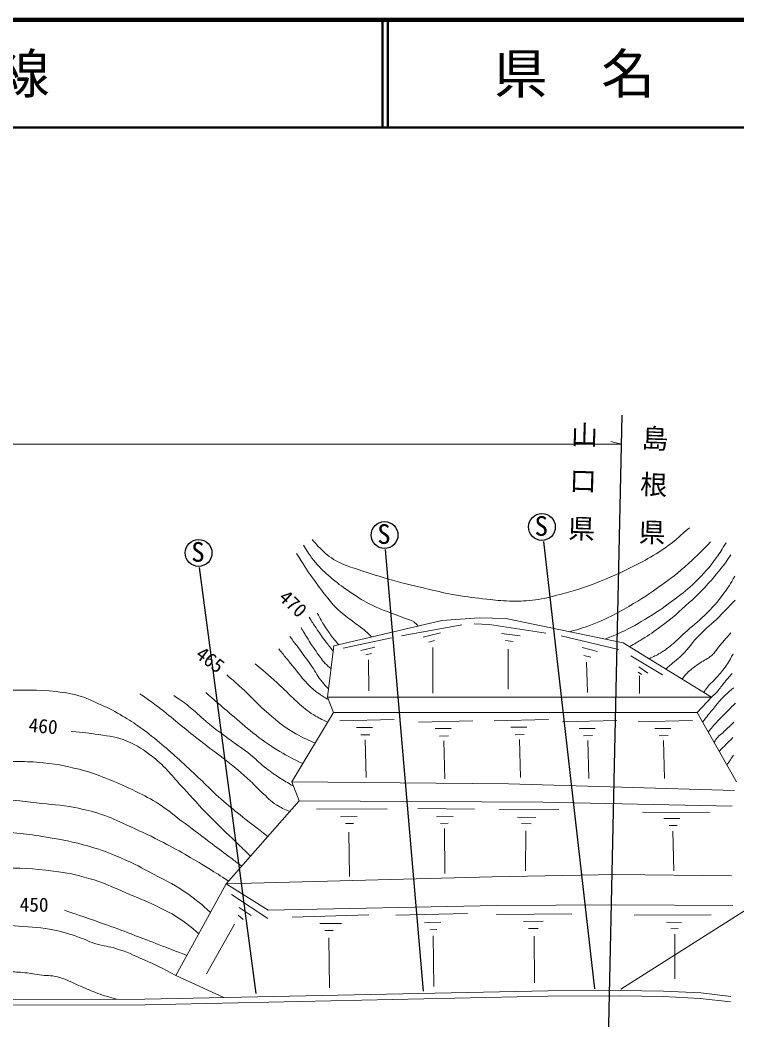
# Model space of a CAD drawing. Units: millimetres, scale not verified. Extents: x 40000 to 680000, y 20000 to 380000.
# Drawn here: x 263994 to 330764, y 286847 to 380000 of the extents above; entities that cross this region are included whole.
import ezdxf
from ezdxf.enums import TextEntityAlignment as Align

# ---------------------------------------------------------------- set-up
doc = ezdxf.new("R2010")
doc.units = ezdxf.units.MM
doc.header["$LTSCALE"] = 1000
for name, color, linetype, lineweight in [('M-BGD', 7, 'Continuous', 13), ('M-BMK-SRVR', 3, 'Continuous', 25), ('M-STR-HTXT', 7, 'Continuous', 13), ('M-STR-STRC', 7, 'Continuous', 13), ('M-TTL', 2, 'Continuous', 140), ('M-TTL-BAND', 7, 'Continuous', 25), ('M-TTL-LINE', 7, 'Continuous', 50)]:
    doc.layers.add(name, color=color, linetype=linetype, lineweight=lineweight)
doc.layers.add('M-TTL-TXT', color=7, linetype='Continuous')
doc.styles.add('ＭＳ ゴシック', font='')
doc.styles.get('ＭＳ ゴシック').set_extended_font_data('MS Gothic')

msp = doc.modelspace()

# ---------------------------------------------------------------- linework, layer by layer
at = {"layer": 'M-BGD', "lineweight": 25}
for p, q in [((312741, 331433), (317487, 289742)), ((298004, 330674), (301546, 289525)), ((280686, 329010), (285958, 289305))]:
    msp.add_line(p, q, dxfattribs=at)
at = {"layer": 'M-BGD'}
for p, q in [((303290, 324057), (306760, 324309)), ((306760, 324309), (309252, 324246)), ((309252, 324246), (320166, 321975)), ((293227, 321691), (303290, 324057)), ((299507, 322633), (305135, 323666)), ((306300, 323750), (307710, 323692)), ((307710, 323692), (312951, 322870)), ((294083, 321483), (298582, 322434)), ((301547, 322506), (303145, 322899)), ((308830, 322866), (310569, 322632)), ((314383, 322618), (319734, 321375)), ((292617, 316910), (293227, 321691)), ((295736, 321277), (297025, 321586)), ((302598, 322184), (302066, 322044)), ((302444, 321553), (302430, 317291)), ((309195, 322212), (309914, 322090)), ((309456, 321399), (309461, 317665)), ((316342, 321560), (317763, 321186)), ((320166, 321975), (328378, 316921)), ((296726, 320978), (296203, 320866)), ((317146, 320635), (316492, 320812)), ((320885, 320775), (323819, 319002)), ((296455, 320408), (296472, 317501)), ((316763, 320186), (316832, 317349)), ((321635, 319755), (322470, 319169)), ((321572, 319237), (321915, 319019)), ((321678, 318901), (321677, 317252)), ((328378, 316921), (292617, 316910)), ((292617, 316910), (293186, 315496)), ((327049, 315480), (328378, 316921)), ((289293, 309024), (293186, 315496)), ((293186, 315496), (327049, 315480)), ((327049, 315480), (330708, 309045)), ((293786, 314701), (298833, 314827)), ((296814, 314091), (295342, 314091)), ((301104, 314596), (306151, 314722)), ((304132, 313986), (302660, 313986)), ((308153, 314727), (313200, 314853)), ((311181, 314117), (309709, 314117)), ((314521, 314617), (319568, 314743)), ((317549, 314007), (316077, 314007)), ((321566, 314617), (326613, 314743)), ((324594, 314007), (323122, 314007)), ((295741, 313397), (296583, 313418)), ((303060, 313292), (303901, 313313)), ((310109, 313423), (310950, 313444)), ((316477, 313313), (317318, 313334)), ((323522, 313313), (324363, 313334)), ((296141, 312956), (296225, 309423)), ((303459, 312851), (303543, 309318)), ((310508, 312981), (310592, 309448)), ((316876, 312872), (316960, 309339)), ((323921, 312872), (324005, 309339)), ((289983, 307268), (289293, 309024)), ((289293, 309024), (309479, 308840)), ((309479, 308840), (330519, 308240)), ((283193, 299543), (289983, 307268)), ((289983, 307268), (312679, 307126)), ((291596, 306497), (298199, 306525)), ((301028, 306543), (306327, 306480)), ((312679, 307126), (330313, 306779)), ((293839, 305782), (295395, 305796)), ((304329, 305807), (302773, 305786)), ((308598, 306438), (314171, 306459)), ((312026, 305702), (310323, 305744)), ((321973, 306220), (328212, 306164)), ((325436, 305618), (323964, 305604)), ((294301, 305165), (295059, 305165)), ((303152, 305155), (303867, 305176)), ((303530, 304692), (303551, 300507)), ((310701, 305155), (311584, 305134)), ((324456, 304966), (325198, 304959)), ((294610, 304352), (294666, 300202)), ((311101, 304482), (311080, 300739)), ((324791, 304440), (324877, 300733)), ((283193, 299543), (307951, 300188)), ((307951, 300188), (319472, 300389)), ((319472, 300389), (330246, 300271)), ((278518, 290984), (283193, 299543)), ((283193, 299543), (287107, 297068)), ((283704, 298527), (287079, 296287)), ((284412, 297314), (285506, 296585)), ((287107, 297068), (308374, 297520)), ((308374, 297520), (319480, 297569)), ((319480, 297569), (330384, 297520)), ((284300, 296613), (284777, 296221)), ((289340, 296417), (296469, 296648)), ((298993, 296606), (305659, 296774)), ((308372, 296669), (315396, 296732)), ((321179, 296606), (328351, 296648)), ((283978, 295765), (281370, 291138)), ((291927, 295849), (293925, 295849)), ((303199, 295954), (301664, 295912)), ((310875, 296017), (312704, 296059)), ((312242, 295386), (311337, 295386)), ((325596, 295933), (324187, 295954)), ((324607, 295344), (325301, 295365)), ((293147, 295176), (292390, 295197)), ((292747, 294503), (292831, 289855)), ((302168, 295239), (302820, 295281)), ((302463, 294692), (302547, 289961)), ((311884, 294650), (311905, 290318)), ((324986, 294840), (324986, 290676)), ((278518, 290984), (282984, 288948)), ((275628, 288255), (313153, 289065)), ((313153, 289065), (319904, 289107)), ((319904, 289107), (323899, 289044)), ((323899, 289044), (327325, 288852)), ((327325, 288852), (330145, 288539)), ((259401, 288212), (275628, 288255))]:
    msp.add_line(p, q, dxfattribs=at)
at = {"layer": 'M-BGD', "lineweight": 25}
for centre in [(312595, 332776), (297940, 332021), (280622, 330357)]:
    msp.add_circle(centre, 1250, dxfattribs=at)
at = {"layer": 'M-BGD'}
for points, knots in [([(291213, 331607), (291562, 331177), (291689, 331047), (292026, 330719), (292605, 330158), (292958, 329842), (293681, 329486), (294352, 329154), (294767, 329054), (295475, 328813), (296712, 328391), (297414, 328181), (298672, 327826), (299965, 327462), (300699, 327289), (302009, 326985), (303029, 326748), (303597, 326596), (304630, 326425), (305737, 326240), (306361, 326164), (307476, 326046), (308301, 325959), (308764, 325901), (309593, 325878), (310420, 325855), (310887, 325862), (311710, 325948), (312566, 326037), (313036, 326171), (313869, 326382), (315320, 326750), (316128, 326990), (317529, 327518), (318999, 328072), (319800, 328448), (321202, 329158), (322011, 329568), (322463, 329803), (323235, 330280), (324539, 331087), (324952, 331500), (326333, 332691)], [0, 0, 0, 0, 1, 1, 1, 2, 2, 2, 3, 3, 3, 4, 4, 4, 5, 5, 5, 6, 6, 6, 7, 7, 7, 8, 8, 8, 9, 9, 9, 10, 10, 10, 11, 11, 11, 12, 12, 12, 13, 13, 13, 14, 14, 14, 14]), ([(301070, 323535), (300913, 323730), (300839, 323803), (300659, 323937), (300391, 324136), (300178, 324138), (299867, 324261), (299223, 324515), (298855, 324639), (298210, 324890), (297647, 325110), (297319, 325207), (296777, 325476), (295979, 325872), (295565, 326159), (294823, 326654), (294116, 327125), (293729, 327408), (293076, 327953), (292513, 328423), (292202, 328698), (291711, 329243), (291117, 329901), (290943, 330201), (290384, 331084)], [0, 0, 0, 0, 1, 1, 1, 2, 2, 2, 3, 3, 3, 4, 4, 4, 5, 5, 5, 6, 6, 6, 7, 7, 7, 8, 8, 8, 8]), ([(328299, 331389), (327531, 330569), (327297, 330341), (326617, 329707), (325571, 328731), (324938, 328231), (323778, 327394), (322608, 326550), (321943, 326083), (320687, 325375), (319450, 324678), (318758, 324265), (317434, 323755), (316568, 323422), (316244, 323310), (315176, 323013)], [0, 0, 0, 0, 1, 1, 1, 2, 2, 2, 3, 3, 3, 4, 4, 4, 5, 5, 5, 5]), ([(329742, 331309), (329351, 330633), (329214, 330434), (328837, 329900), (328160, 328939), (327687, 328466), (326861, 327628), (326201, 326960), (325756, 326664), (325010, 326093), (324073, 325376), (323535, 324985), (322528, 324369), (321538, 323762), (320978, 323421), (319921, 322939), (319361, 322683), (319164, 322594), (318469, 322328)], [0, 0, 0, 0, 1, 1, 1, 2, 2, 2, 3, 3, 3, 4, 4, 4, 5, 5, 5, 6, 6, 6, 6]), ([(296756, 322521), (296491, 322790), (296409, 322865), (296175, 323072), (295790, 323412), (295533, 323552), (295128, 323867), (294525, 324335), (294157, 324564), (293595, 325082), (293121, 325518), (292915, 325823), (292511, 326325), (291989, 326973), (291721, 327356), (291240, 328035), (290623, 328906), (290436, 329211), (289735, 330316)], [0, 0, 0, 0, 1, 1, 1, 2, 2, 2, 3, 3, 3, 4, 4, 4, 5, 5, 5, 6, 6, 6, 6]), ([(330204, 330173), (329391, 329035), (329140, 328697), (328375, 327818), (327505, 326819), (326957, 326311), (325977, 325420), (325123, 324644), (324633, 324216), (323706, 323528), (323027, 323024), (322638, 322751), (321919, 322308), (321465, 322029), (321310, 321936), (320742, 321620)], [0, 0, 0, 0, 1, 1, 1, 2, 2, 2, 3, 3, 3, 4, 4, 4, 5, 5, 5, 5]), ([(330562, 328196), (330131, 327431), (329981, 327199), (329552, 326598), (328930, 325726), (328504, 325292), (327744, 324537), (327063, 323860), (326605, 323563), (325893, 322918), (325476, 322539), (325270, 322295), (324842, 321929), (324386, 321540), (324116, 321333), (323601, 321025), (323214, 320794), (323066, 320717), (322578, 320490)], [0, 0, 0, 0, 1, 1, 1, 2, 2, 2, 3, 3, 3, 4, 4, 4, 5, 5, 5, 6, 6, 6, 6]), ([(330583, 325967), (329881, 325209), (329688, 325004), (329090, 324411), (328397, 323723), (327944, 323404), (327260, 322707), (326583, 322018), (326325, 321519), (325641, 320836), (325373, 320568), (325191, 320453), (324905, 320205), (324603, 319944), (324508, 319860), (324135, 319532)], [0, 0, 0, 0, 1, 1, 1, 2, 2, 2, 3, 3, 3, 4, 4, 4, 5, 5, 5, 5]), ([(293164, 321201), (292796, 321658), (292699, 321782), (292413, 322164), (292067, 322625), (291880, 322888), (291559, 323367), (291298, 323756), (291215, 323886), (290911, 324376)], [0, 0, 0, 0, 1, 1, 1, 2, 2, 2, 3, 3, 3, 3]), ([(293676, 321796), (293353, 322169), (293262, 322277), (293017, 322600), (292745, 322960), (292606, 323173), (292363, 323554), (292075, 324006), (291989, 324170), (291677, 324744)], [0, 0, 0, 0, 1, 1, 1, 2, 2, 2, 3, 3, 3, 3]), ([(292956, 319566), (292698, 319784), (292623, 319860), (292425, 320064), (292038, 320462), (291880, 320738), (291559, 321192), (291208, 321689), (291025, 321977), (290705, 322494), (290488, 322846), (290418, 322963), (290163, 323404)], [0, 0, 0, 0, 1, 1, 1, 2, 2, 2, 3, 3, 3, 4, 4, 4, 4]), ([(292718, 317703), (292440, 317971), (292361, 318064), (292149, 318312), (291702, 318834), (291570, 319214), (291177, 319779), (290791, 320335), (290569, 320642), (290168, 321187), (289766, 321733), (289633, 321906), (289121, 322571)], [0, 0, 0, 0, 1, 1, 1, 2, 2, 2, 3, 3, 3, 4, 4, 4, 4]), ([(330183, 322918), (329629, 322264), (329489, 322099), (329048, 321572), (328801, 321277), (328698, 321078), (328417, 320815), (328039, 320462), (327726, 320397), (327302, 320100), (326914, 319827), (326683, 319687), (326335, 319364), (326040, 319090), (325939, 318976), (325634, 318609)], [0, 0, 0, 0, 1, 1, 1, 2, 2, 2, 3, 3, 3, 4, 4, 4, 5, 5, 5, 5]), ([(292703, 316696), (292281, 316931), (292152, 317012), (291821, 317248), (291368, 317570), (291139, 317787), (290749, 318182), (290250, 318688), (290036, 319031), (289584, 319578), (289314, 319905), (289167, 320091), (288898, 320419), (288581, 320807), (288480, 320929), (288082, 321410)], [0, 0, 0, 0, 1, 1, 1, 2, 2, 2, 3, 3, 3, 4, 4, 4, 5, 5, 5, 5]), ([(330394, 320920), (330021, 320265), (329912, 320057), (329531, 319553), (329219, 319139), (329021, 318924), (328669, 318544), (328416, 318270), (328225, 318160), (328003, 317861), (327862, 317672), (327811, 317595), (327676, 317353)], [0, 0, 0, 0, 1, 1, 1, 2, 2, 2, 3, 3, 3, 4, 4, 4, 4]), ([(292644, 314596), (292028, 314867), (291831, 314967), (291344, 315266), (290703, 315660), (290395, 315961), (289830, 316458), (289172, 317036), (288847, 317407), (288204, 318000), (287319, 318815), (287017, 319067), (285890, 320033)], [0, 0, 0, 0, 1, 1, 1, 2, 2, 2, 3, 3, 3, 4, 4, 4, 4]), ([(291471, 312646), (290505, 313050), (290195, 313207), (289427, 313657), (288298, 314320), (287765, 314849), (286777, 315708), (285896, 316474), (285501, 317010), (284632, 317790), (284099, 318268), (283919, 318427), (283244, 318989)], [0, 0, 0, 0, 1, 1, 1, 2, 2, 2, 3, 3, 3, 4, 4, 4, 4]), ([(330321, 319123), (329979, 318749), (329885, 318646), (329620, 318329), (329332, 317983), (329221, 317747), (328910, 317422), (328712, 317216), (328637, 317142), (328378, 316921)], [0, 0, 0, 0, 1, 1, 1, 2, 2, 2, 3, 3, 3, 3]), ([(221057, 303462), (221606, 303700), (221760, 303778), (222202, 303999), (223086, 304443), (223508, 304824), (224380, 305289), (225502, 305888), (226137, 306214), (227296, 306738), (228587, 307321), (229325, 307615), (230640, 308142), (232329, 308819), (233302, 309129), (234993, 309804), (236522, 310414), (237387, 310736), (238883, 311423), (240062, 311964), (240715, 312286), (241849, 312916), (243078, 313600), (243706, 314090), (244940, 314767), (245987, 315341), (246579, 315659), (247674, 316134), (248683, 316571), (249258, 316799), (250303, 317143), (251137, 317418), (251609, 317572), (252469, 317753), (253271, 317922), (253731, 317998), (254551, 318026), (255948, 318074), (256729, 317910), (258126, 317837), (259883, 317745), (260868, 317681), (262626, 317606), (264474, 317527), (265523, 317666), (267358, 317438), (268330, 317316), (268888, 317261), (269818, 316954), (270398, 316762), (270693, 316576), (271248, 316323), (271867, 316041), (272235, 315924), (272826, 315587), (274224, 314788), (274986, 314289), (276253, 313295), (277678, 312177), (278406, 311464), (279744, 310245), (281012, 309091), (281653, 308370), (282941, 307238), (283629, 306633), (284037, 306320), (284749, 305745), (285640, 305026), (285935, 304804), (287059, 303942)], [0, 0, 0, 0, 1, 1, 1, 2, 2, 2, 3, 3, 3, 4, 4, 4, 5, 5, 5, 6, 6, 6, 7, 7, 7, 8, 8, 8, 9, 9, 9, 10, 10, 10, 11, 11, 11, 12, 12, 12, 13, 13, 13, 14, 14, 14, 15, 15, 15, 16, 16, 16, 17, 17, 17, 18, 18, 18, 19, 19, 19, 20, 20, 20, 21, 21, 21, 22, 22, 22, 23, 23, 23, 23]), ([(330424, 317779), (329879, 317306), (329711, 317168), (329302, 316728), (328972, 316372), (328812, 316150), (328503, 315775), (328127, 315318), (328010, 315169), (327553, 314595)], [0, 0, 0, 0, 1, 1, 1, 2, 2, 2, 3, 3, 3, 3]), ([(289111, 306276), (288530, 306510), (288331, 306604), (287874, 306891), (287288, 307259), (287042, 307581), (286528, 308044), (286091, 308438), (285890, 308705), (285454, 309100), (284596, 309878), (284098, 310296), (283192, 311016), (282388, 311655), (281908, 311974), (281098, 312605), (280336, 313199), (279915, 313540), (279163, 314148), (278463, 314714), (278084, 315047), (277378, 315606), (276939, 315953), (276690, 316145), (276238, 316475), (275816, 316782), (275675, 316879), (275144, 317241)], [0, 0, 0, 0, 1, 1, 1, 2, 2, 2, 3, 3, 3, 4, 4, 4, 5, 5, 5, 6, 6, 6, 7, 7, 7, 8, 8, 8, 9, 9, 9, 9]), ([(289440, 308650), (288821, 308992), (288644, 309094), (288155, 309412), (287583, 309784), (287280, 310019), (286743, 310440), (286216, 310854), (285967, 311143), (285444, 311562), (284776, 312098), (284365, 312350), (283678, 312861), (282831, 313492), (282338, 313821), (281519, 314487), (280869, 315016), (280565, 315384), (279911, 315908), (279306, 316394), (279086, 316549), (278313, 317086)], [0, 0, 0, 0, 1, 1, 1, 2, 2, 2, 3, 3, 3, 4, 4, 4, 5, 5, 5, 6, 6, 6, 7, 7, 7, 7]), ([(290323, 310736), (289301, 311227), (289001, 311377), (288192, 311858), (287291, 312392), (286810, 312734), (285975, 313367), (285144, 313997), (284726, 314409), (283930, 315082), (283268, 315642), (282891, 315948), (282240, 316521), (281874, 316843), (281756, 316947), (281308, 317353)], [0, 0, 0, 0, 1, 1, 1, 2, 2, 2, 3, 3, 3, 4, 4, 4, 5, 5, 5, 5]), ([(330620, 316363), (330053, 315797), (329905, 315651), (329457, 315186), (329075, 314790), (328842, 314585), (328489, 314162), (328327, 313968), (328271, 313902), (328086, 313657)], [0, 0, 0, 0, 1, 1, 1, 2, 2, 2, 3, 3, 3, 3]), ([(330480, 314592), (329973, 314114), (329845, 313991), (329433, 313611), (329251, 313443), (329129, 313368), (328966, 313181), (328816, 313009), (328767, 312932), (328627, 312704)], [0, 0, 0, 0, 1, 1, 1, 2, 2, 2, 3, 3, 3, 3]), ([(268772, 313715), (269978, 313626), (270336, 313597), (271327, 313431), (272362, 313258), (272981, 313246), (273945, 312832), (274966, 312393), (275502, 312038), (276374, 311349), (277618, 310366), (278118, 309594), (279213, 308447), (280152, 307463), (280624, 306861), (281579, 305892), (282557, 304899), (283136, 304374), (284134, 303400), (284649, 302897), (284809, 302740), (285451, 302113)], [0, 0, 0, 0, 1, 1, 1, 2, 2, 2, 3, 3, 3, 4, 4, 4, 5, 5, 5, 6, 6, 6, 7, 7, 7, 7]), ([(330366, 313150), (330066, 312849), (329989, 312772), (329750, 312528), (329497, 312269), (329418, 312186), (329106, 311862)], [0, 0, 0, 0, 1, 1, 1, 2, 2, 2, 2]), ([(330454, 311507), (330258, 311242), (330203, 311171), (330054, 310948), (329963, 310812), (329933, 310767), (329826, 310596)], [0, 0, 0, 0, 1, 1, 1, 2, 2, 2, 2]), ([(226454, 300089), (226936, 300571), (227086, 300708), (227518, 301074), (228120, 301585), (228484, 301843), (229153, 302262), (230010, 302797), (230510, 303068), (231425, 303498), (232245, 303883), (232752, 303988), (233612, 304276), (235228, 304817), (236146, 305080), (237776, 305580), (239440, 306089), (240374, 306372), (242045, 306862), (243332, 307240), (244063, 307419), (245346, 307809), (246619, 308195), (247309, 308485), (248585, 308860), (249839, 309229), (250544, 309434), (251824, 309701), (253436, 310038), (254354, 310163), (255987, 310374), (257812, 310610), (258841, 310701), (260677, 310816), (261883, 310892), (262560, 310926), (263769, 310921), (264698, 310917), (265221, 310911), (266145, 310816), (267685, 310658), (268538, 310451), (270035, 310059), (270948, 309820), (271429, 309586), (272307, 309239), (273285, 308852), (273824, 308610), (274767, 308145), (275641, 307715), (276136, 307476), (276954, 306946), (277797, 306401), (278211, 306012), (279015, 305411), (280035, 304649), (280606, 304222), (281623, 303456), (282339, 302915), (282733, 302603), (283452, 302068), (283915, 301723), (284063, 301614), (284642, 301192)], [0, 0, 0, 0, 1, 1, 1, 2, 2, 2, 3, 3, 3, 4, 4, 4, 5, 5, 5, 6, 6, 6, 7, 7, 7, 8, 8, 8, 9, 9, 9, 10, 10, 10, 11, 11, 11, 12, 12, 12, 13, 13, 13, 14, 14, 14, 15, 15, 15, 16, 16, 16, 17, 17, 17, 18, 18, 18, 19, 19, 19, 20, 20, 20, 21, 21, 21, 21]), ([(283407, 299788), (282540, 300361), (282300, 300506), (281581, 300953), (279841, 302034), (278841, 302603), (277021, 303543), (275816, 304165), (275124, 304480), (273887, 305036), (272994, 305438), (272503, 305693), (271574, 306004), (270626, 306321), (270075, 306447), (269093, 306635), (267710, 306898), (266916, 306918), (265517, 307076), (263967, 307251), (263100, 307376), (261543, 307476), (260100, 307569), (259287, 307596), (257842, 307560), (256829, 307535), (256260, 307513), (255255, 307392), (253789, 307215), (252981, 307026), (251533, 306740), (249560, 306349), (248459, 306108), (246507, 305625), (245087, 305274), (244286, 305093), (242889, 304658), (241312, 304166), (240449, 303826), (238894, 303270), (237460, 302757), (236649, 302487), (235235, 301924), (233960, 301416), (233266, 301083), (232017, 300515), (231121, 300107), (230602, 299909), (229743, 299428), (229143, 299093), (228936, 298968), (228239, 298513)], [0, 0, 0, 0, 1, 1, 1, 2, 2, 2, 3, 3, 3, 4, 4, 4, 5, 5, 5, 6, 6, 6, 7, 7, 7, 8, 8, 8, 9, 9, 9, 10, 10, 10, 11, 11, 11, 12, 12, 12, 13, 13, 13, 14, 14, 14, 15, 15, 15, 16, 16, 16, 17, 17, 17, 17]), ([(229673, 296122), (230073, 296491), (230209, 296593), (230571, 296872), (231397, 297511), (231937, 297765), (232860, 298255), (233779, 298743), (234363, 298867), (235335, 299234), (236940, 299842), (237858, 300130), (239476, 300702), (240322, 301001), (240794, 301175), (241644, 301465), (242724, 301834), (243319, 302076), (244420, 302376), (245657, 302713), (246362, 302856), (247616, 303119), (249278, 303468), (250218, 303624), (251892, 303904), (253028, 304094), (253663, 304218), (254809, 304332), (256101, 304460), (256832, 304471), (258131, 304479), (259553, 304487), (260351, 304490), (261770, 304395), (263741, 304263), (264849, 304165), (266796, 303827), (268441, 303541), (269362, 303346), (270960, 302860), (271977, 302550), (272528, 302314), (273504, 301892), (274674, 301386), (275304, 301044), (276427, 300441), (277734, 299740), (278507, 299399), (279708, 298528), (280535, 297927), (280832, 297689), (281735, 296875)], [0, 0, 0, 0, 1, 1, 1, 2, 2, 2, 3, 3, 3, 4, 4, 4, 5, 5, 5, 6, 6, 6, 7, 7, 7, 8, 8, 8, 9, 9, 9, 10, 10, 10, 11, 11, 11, 12, 12, 12, 13, 13, 13, 14, 14, 14, 15, 15, 15, 16, 16, 16, 17, 17, 17, 17]), ([(280635, 294860), (280154, 295319), (279983, 295448), (279540, 295794), (278512, 296595), (277830, 296906), (276659, 297476), (275580, 298001), (274950, 298239), (273841, 298696), (272510, 299243), (271798, 299655), (270413, 300042), (269145, 300396), (268417, 300549), (267111, 300715), (265135, 300966), (264013, 300993), (262022, 301030), (260281, 301062), (259304, 301029), (257564, 300967), (255697, 300901), (254650, 300871), (252790, 300715), (251249, 300585), (250379, 300528), (248857, 300252), (247585, 300021), (246881, 299837), (245640, 299474), (243943, 298978), (243005, 298652), (241343, 298051), (240098, 297601), (239412, 297319), (238188, 296817), (237206, 296414), (236646, 296205), (235693, 295738), (234656, 295230), (234088, 294920), (233085, 294350), (232379, 293948), (232147, 293812), (231294, 293291)], [0, 0, 0, 0, 1, 1, 1, 2, 2, 2, 3, 3, 3, 4, 4, 4, 5, 5, 5, 6, 6, 6, 7, 7, 7, 8, 8, 8, 9, 9, 9, 10, 10, 10, 11, 11, 11, 12, 12, 12, 13, 13, 13, 14, 14, 14, 15, 15, 15, 15]), ([(268128, 297075), (270378, 296308), (270964, 296108), (272768, 295449), (274534, 294804), (275512, 294410), (277268, 293739), (278158, 293398), (278437, 293292), (279546, 292866)], [0, 0, 0, 0, 1, 1, 1, 2, 2, 2, 3, 3, 3, 3]), ([(278518, 290984), (277127, 291715), (276738, 291926), (275558, 292447), (274530, 292901), (273961, 293185), (272887, 293520), (272237, 293722), (271837, 293704), (271184, 293898), (270483, 294106), (270129, 294333), (269438, 294571), (268581, 294866), (268096, 295030), (267209, 295223), (265926, 295502), (265175, 295473), (263865, 295580), (261701, 295758), (260485, 295831), (258314, 295896), (256811, 295941), (255967, 295987), (254465, 295917), (253333, 295864), (252697, 295791), (251584, 295580), (250572, 295389), (250023, 295193), (249039, 294886), (247965, 294552), (247382, 294308), (246327, 293919), (244851, 293375), (244026, 293064), (242562, 292489), (241317, 292000), (240650, 291646), (239387, 291206), (238241, 290807), (237567, 290681), (236422, 290281), (235773, 290054), (235403, 289934), (234786, 289631), (234313, 289399), (234147, 289306), (233608, 288976)], [0, 0, 0, 0, 1, 1, 1, 2, 2, 2, 3, 3, 3, 4, 4, 4, 5, 5, 5, 6, 6, 6, 7, 7, 7, 8, 8, 8, 9, 9, 9, 10, 10, 10, 11, 11, 11, 12, 12, 12, 13, 13, 13, 14, 14, 14, 15, 15, 15, 16, 16, 16, 16]), ([(249064, 288650), (249813, 288958), (250030, 289039), (250661, 289253), (251533, 289549), (252045, 289638), (252933, 289884), (254258, 290252), (254976, 290561), (256326, 290823), (257016, 290957), (257419, 290922), (258120, 290978), (258897, 291039), (259334, 291059), (260111, 291118), (261146, 291196), (261723, 291300), (262761, 291328), (263336, 291344), (263659, 291320), (264233, 291272), (264850, 291221), (265188, 291126), (265803, 291048), (266459, 290964), (266843, 291022), (267485, 290865), (268359, 290653), (268785, 290338), (269616, 289996), (270252, 289735), (270596, 289557), (271243, 289323), (271906, 289083), (272143, 289018), (272967, 288788)], [0, 0, 0, 0, 1, 1, 1, 2, 2, 2, 3, 3, 3, 4, 4, 4, 5, 5, 5, 6, 6, 6, 7, 7, 7, 8, 8, 8, 9, 9, 9, 10, 10, 10, 11, 11, 11, 12, 12, 12, 12])]:
    msp.add_open_spline(points, degree=3, knots=knots, dxfattribs=at)
at = {"layer": 'M-BMK-SRVR'}
msp.add_line((318790, 284982), (320072, 343195), dxfattribs=at)
at = {"layer": 'M-STR-HTXT'}
for p, q in [((175690, 340489), (320013, 340489)), ((320013, 340489), (319013, 340739))]:
    msp.add_line(p, q, dxfattribs=at)
at = {"layer": 'M-STR-STRC'}
msp.add_line((340198, 302546), (319938, 289718), dxfattribs=at)
at = {"layer": 'M-TTL'}
msp.add_line((680000, 380000), (40000, 380000), dxfattribs=at)
at = {"layer": 'M-TTL-BAND', "lineweight": 13}
for p, q in [((259376, 288744), (275627, 288797)), ((275627, 288797), (313146, 289565)), ((313146, 289565), (319906, 289607)), ((319906, 289607), (323921, 289543)), ((323921, 289543), (327388, 289377)), ((327388, 289377), (330190, 289037))]:
    msp.add_line(p, q, dxfattribs=at)
at = {"layer": 'M-TTL-LINE'}
for p, q in [((297750, 380000), (297750, 370000)), ((298250, 380000), (298250, 370000)), ((40000, 370000), (680000, 370000))]:
    msp.add_line(p, q, dxfattribs=at)

# ---------------------------------------------------------------- texts
at = {"layer": 'M-BGD', "style": 'ＭＳ ゴシック'}
for s, p in [('山', (316524, 339894)), ('島', (323094, 339549)), ('口', (316392, 335593)), ('根', (322961, 335248)), ('県', (316255, 331149)), ('県', (322824, 330805))]:
    msp.add_text(s, height=1833, rotation=358.234, dxfattribs=at).set_placement(p, align=Align.BOTTOM_CENTER)
for p in [(311916, 331402), (297261, 330648), (279943, 328984)]:
    msp.add_text('S', height=1833, dxfattribs=at).set_placement(p, align=Align.BOTTOM_LEFT)
for s, rotation, p in [('470', 316.683, (287719, 325787)), ('465', 323.325, (280002, 320364)), ('460', 355.084, (264723, 313295)), ('450', 359.453, (263948, 296552))]:
    msp.add_text(s, height=1320, rotation=rotation, dxfattribs=at).set_placement(p, align=Align.BOTTOM_LEFT)
at = {"layer": 'M-TTL-TXT', "style": 'ＭＳ ゴシック'}
msp.add_text('主要地方道萩津和野線', height=3666, dxfattribs=at).set_placement((216734, 375000), align=Align.MIDDLE_LEFT)
msp.add_text('県\u3000名', height=3666, dxfattribs=at).set_placement((315625, 375000), align=Align.MIDDLE_CENTER)

doc.saveas('drawing.dxf')
